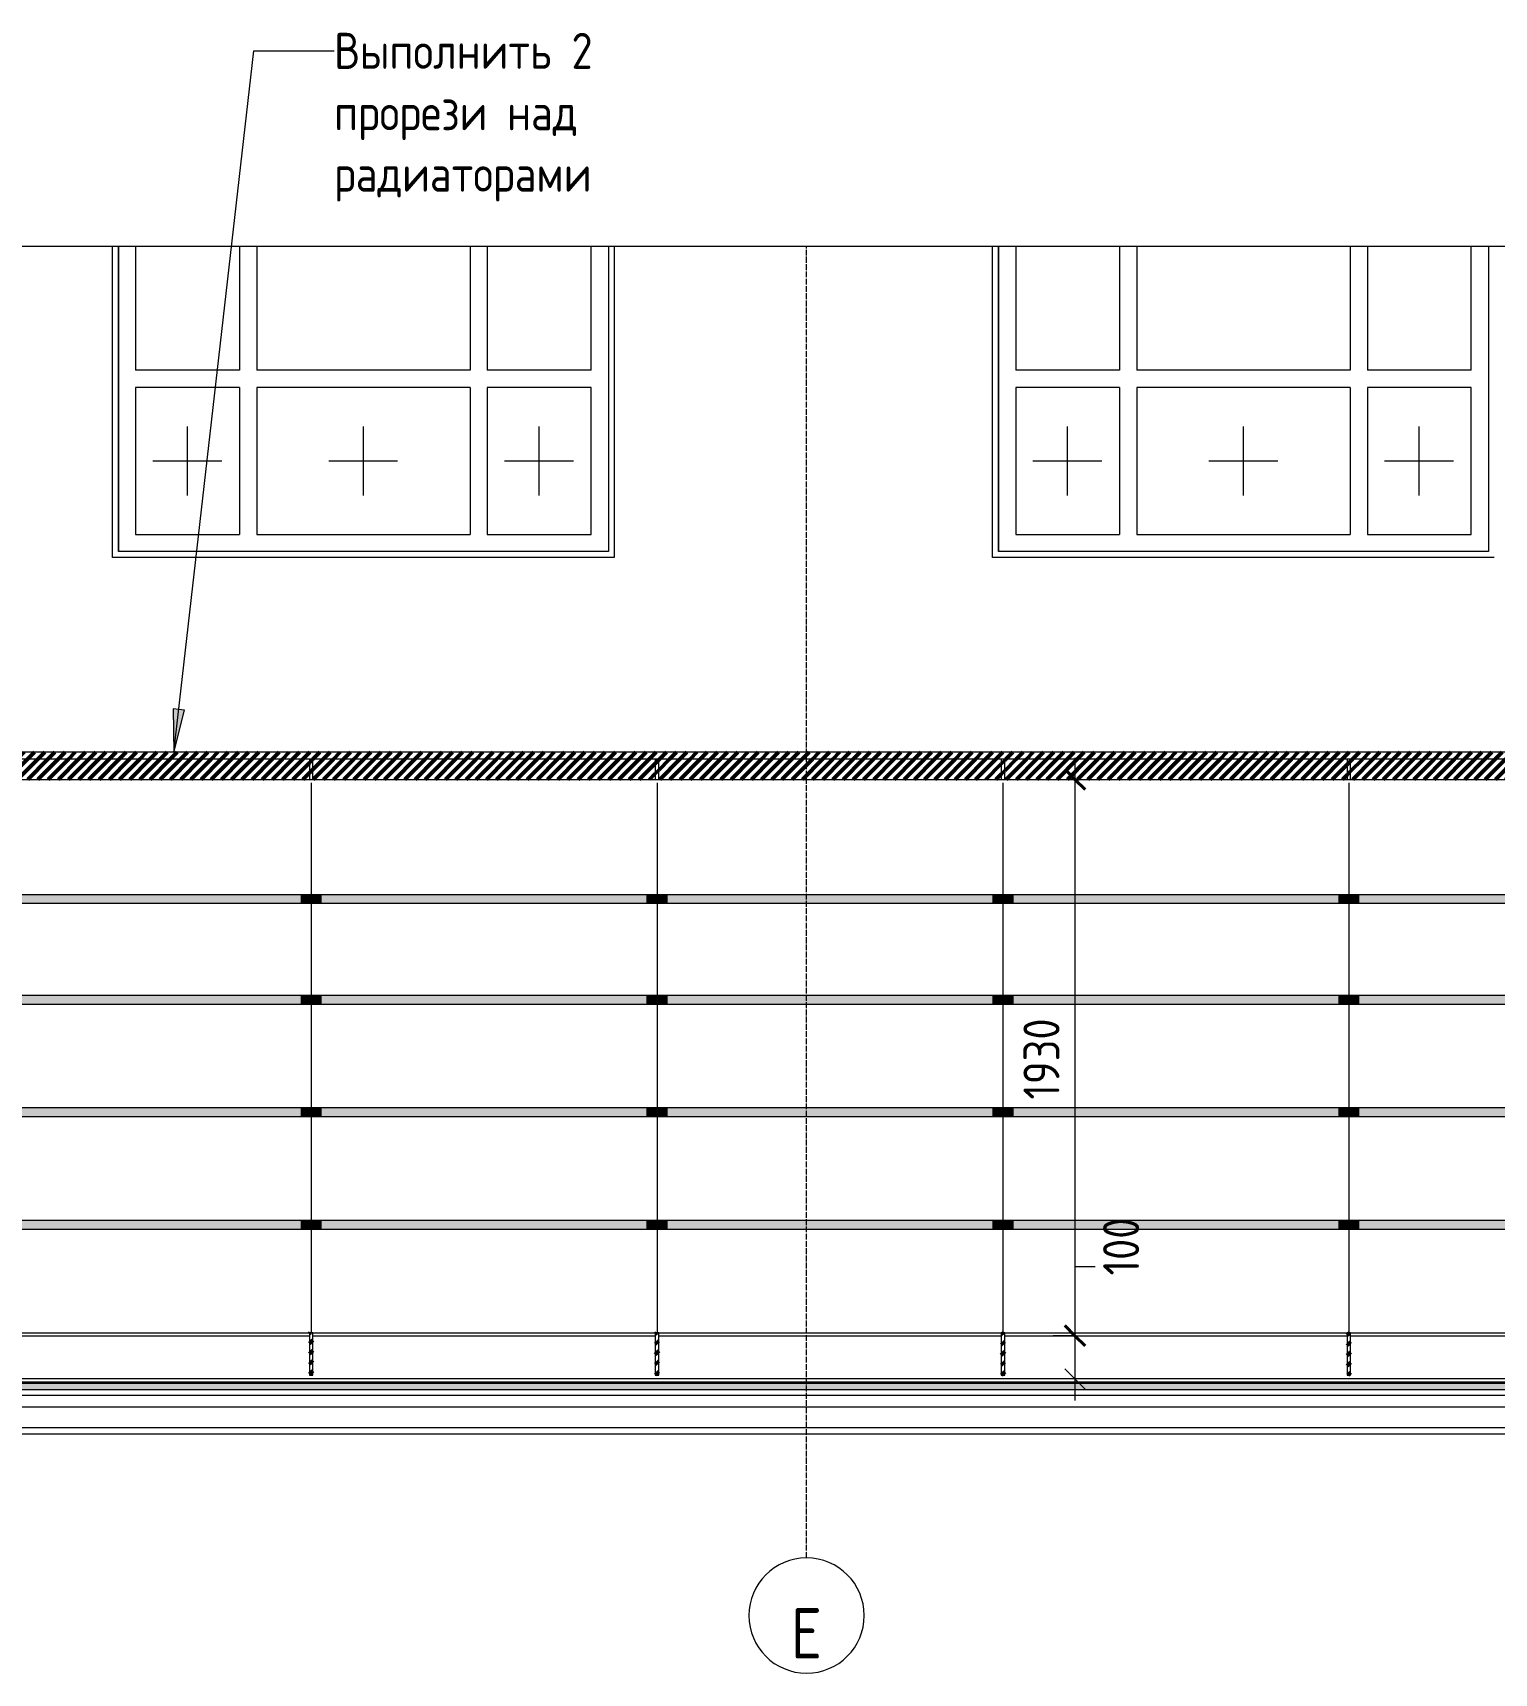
# Model space of a CAD drawing. Header units: millimetres. Extents: x 706 to 61221, y -16940 to 17865.
# Drawn here: x 51273 to 56343, y -3921 to 1770 of the extents above; entities that cross this region are included whole.
import ezdxf

# ---------------------------------------------------------------- set-up
doc = ezdxf.new("R2010")
doc.units = ezdxf.units.MM
doc.linetypes.add('ADSK_Линия сетки', pattern=[25, 20, -2.5, 0, -2.5])
doc.linetypes.add('ADSK_Штриховая_ш2 п1', pattern=[3, 2, -1])
for name, color, linetype, lineweight in [('Аннотация', 7, 'Continuous', 20), ('Окна', 7, 'Continuous', 9), ('Окна открывание', 7, 'ADSK_Штриховая_ш2 п1', 9), ('Оси', 7, 'Continuous', 9), ('Перекрытие', 7, 'Continuous', 20), ('Размеры', 7, 'Continuous', 9), ('Размеры-50', 7, 'Continuous', 9), ('Стены внутренние', 7, 'Continuous', 20), ('Стены наружные', 7, 'Continuous', 20), ('Узлы', 7, 'Continuous', 20)]:
    doc.layers.add(name, color=color, linetype=linetype, lineweight=lineweight)
doc.layers.add('Линии', color=7, linetype='Continuous', lineweight=9, true_color=0x00a600)
doc.styles.add('GOST Common_5', font='GOST_Common.ttf', dxfattribs={"width": 0.9, "height": 175})
doc.styles.add('GOST Common_6', font='GOST_Common.ttf', dxfattribs={"width": 0.9, "height": 125})
doc.styles.add('GOST Common_7', font='GOST_Common.ttf', dxfattribs={"width": 0.9, "height": 125})
doc.dimstyles.new('ADSK_Основной_2_5_мм_3', dxfattribs={"dimscale": 304.8, "dimtxt": 125.714375, "dimasz": 0.231955, "dimexe": 0.246063, "dimexo": 0.246063, "dimgap": 0.049213, "dimtad": 1, "dimrnd": 0.01, "dimdsep": 46, "dimtxsty": 'GOST Common_6', "dimblk1": 'OBLIQUE', "dimblk2": 'OBLIQUE', "dimsah": 1, "dimcen": 0.09, "dimdle": 0.246063, "dimazin": 2, "dimtfac": 1, "dimtdec": 4, "dimtix": 1, "dimtmove": 0, "dimatfit": 3, "dimfxl": 1, "dimtvp": 1, "dimtolj": 1, "dimtzin": 0, "dimlwd": 20, "dimlwe": 20, "dimarcsym": 2})
doc.dimstyles.new('ADSK_Основной_2_5_мм_4', dxfattribs={"dimscale": 304.8, "dimtxt": 125.714375, "dimasz": 0.231955, "dimexe": 0.246063, "dimexo": 0.246063, "dimgap": 0.049213, "dimtad": 1, "dimrnd": 0.01, "dimdsep": 46, "dimtxsty": 'GOST Common_6', "dimblk1": 'OBLIQUE', "dimblk2": 'OBLIQUE', "dimsah": 1, "dimcen": 0.09, "dimdle": 0.246063, "dimazin": 2, "dimtfac": 1, "dimtdec": 4, "dimtix": 1, "dimtmove": 1, "dimatfit": 3, "dimfxl": 1, "dimtvp": 1, "dimtolj": 1, "dimtzin": 0, "dimlwd": 20, "dimlwe": 20, "dimarcsym": 2})
pattern_1 = [(45, (48351.84, 7590), (-17.67767, 17.67767), [])]

# ---------------------------------------------------------------- blocks, each defined once
blk = doc.blocks.new('окно трехпол с фрамугой - 1700-2240_h___нов_ ок-11-V15-П-6')
at = {"layer": 'Окна'}
for p, q in [((37210.5, 1029.3), (37210.5, -30)), ((37210.5, -30), (37210.5, 1029.3)), ((37270.5, 1029.3), (37270.5, 600)), ((37630.5, 1029.3), (37630.5, 600)), ((37690.5, 1029.3), (37690.5, 600)), ((38430.5, 1029.3), (38430.5, 600)), ((38490.5, 1029.3), (38490.5, 600)), ((38850.5, 600), (38850.5, 1029.3)), ((38910.5, 1029.3), (38910.5, -30)), ((38910.5, 1029.3), (38910.5, -30)), ((37630.5, 600), (37270.5, 600)), ((38430.5, 600), (37690.5, 600)), ((38850.5, 600), (38490.5, 600)), ((37270.5, 540), (37270.5, 30)), ((37630.5, 540), (37270.5, 540)), ((37630.5, 540), (37630.5, 30)), ((37690.5, 540), (37690.5, 30)), ((38430.5, 540), (37690.5, 540)), ((38430.5, 540), (38430.5, 30)), ((38490.5, 540), (38490.5, 30)), ((38850.5, 540), (38490.5, 540)), ((38850.5, 30), (38850.5, 540)), ((37270.5, 30), (37630.5, 30)), ((37690.5, 30), (38430.5, 30)), ((38490.5, 30), (38850.5, 30)), ((38910.5, -30), (37210.5, -30)), ((38910.5, -30), (37210.5, -30))]:
    blk.add_line(p, q, dxfattribs=at)
at = {"layer": 'Окна открывание'}
for p, q in [((37450.5, 165), (37450.5, 405)), ((38060.5, 165), (38060.5, 405)), ((38670.5, 165), (38670.5, 405)), ((37330.5, 285), (37570.5, 285)), ((37940.5, 285), (38180.5, 285)), ((38550.5, 285), (38790.5, 285))]:
    blk.add_line(p, q, dxfattribs=at)
blk = doc.blocks.new('окно трехпол с фрамугой - 1700-2240_h___нов_ ок-11-2160964-П-6')
at = {"layer": 'Окна'}
for p, q in [((34157.5, 1029.3), (34157.5, -30)), ((34157.5, -30), (34157.5, 1029.3)), ((34217.5, 1029.3), (34217.5, 600)), ((34577.5, 1029.3), (34577.5, 600)), ((34637.5, 1029.3), (34637.5, 600)), ((35377.5, 1029.3), (35377.5, 600)), ((35437.5, 1029.3), (35437.5, 600)), ((35797.5, 600), (35797.5, 1029.3)), ((35857.5, 1029.3), (35857.5, -30)), ((35857.5, 1029.3), (35857.5, -30)), ((34577.5, 600), (34217.5, 600)), ((35377.5, 600), (34637.5, 600)), ((35797.5, 600), (35437.5, 600)), ((34217.5, 540), (34217.5, 30)), ((34577.5, 540), (34217.5, 540)), ((34577.5, 540), (34577.5, 30)), ((34637.5, 540), (34637.5, 30)), ((35377.5, 540), (34637.5, 540)), ((35377.5, 540), (35377.5, 30)), ((35437.5, 540), (35437.5, 30)), ((35797.5, 540), (35437.5, 540)), ((35797.5, 30), (35797.5, 540)), ((34217.5, 30), (34577.5, 30)), ((34637.5, 30), (35377.5, 30)), ((35437.5, 30), (35797.5, 30)), ((35857.5, -30), (34157.5, -30)), ((35857.5, -30), (34157.5, -30))]:
    blk.add_line(p, q, dxfattribs=at)
at = {"layer": 'Окна открывание'}
for p, q in [((34397.5, 165), (34397.5, 405)), ((35007.5, 165), (35007.5, 405)), ((35617.5, 165), (35617.5, 405)), ((34277.5, 285), (34517.5, 285)), ((34887.5, 285), (35127.5, 285)), ((35497.5, 285), (35737.5, 285))]:
    blk.add_line(p, q, dxfattribs=at)
blk = doc.blocks.new('ADSK_Обрыв_Линия - По умолчанию-5872681-П-6')
at = {"layer": 'Узлы'}
blk.add_line((32058.8, 1029.3), (43658.8, 1029.3), dxfattribs=at)
blk = doc.blocks.new('ADSK_Обрыв_Линия - По умолчанию-5872857-П-6')
at = {"layer": 'Узлы'}
blk.add_line((31927, -3090), (43658.8, -3090), dxfattribs=at)
blk = doc.blocks.new('Ось сетки - Круг_Ø8 мм-8258-П-6')
at = {"layer": 'Оси', "lineweight": 20}
for start, end in [(0, 180), (180, 360)]:
    blk.add_arc((20245, -3720.9), 200, start, end, dxfattribs=at)
blk = doc.blocks.new('DIMBLOCK121-П-6')
at = {"layer": 'Размеры-50', "lineweight": 40, "transparency": 16777216}
for p, q in [((54887.9, -820), (54852.6, -784.7)), ((54887.9, -820), (54923.3, -855.4)), ((54887.9, -2750), (54852.6, -2714.7)), ((54887.9, -2750), (54923.3, -2785.4))]:
    blk.add_line(p, q, dxfattribs=at)
at = {"layer": 'Размеры-50', "lineweight": 20, "transparency": 16777216}
for p, q in [((54887.9, -745), (54887.9, -2750)), ((54887.9, -820), (54862.9, -820)), ((54887.9, -820), (54962.9, -820)), ((54887.9, -2750), (54862.9, -2750)), ((54887.9, -2750), (54962.9, -2750))]:
    blk.add_line(p, q, dxfattribs=at)
at = {"layer": 'Размеры-50', "color": 0, "lineweight": 20, "transparency": 16777216, "insert": (54709.6, -1931), "char_height": 125, "width": 350.296, "attachment_point": 1, "rotation": 90, "line_spacing_factor": 1.022761, "style": 'GOST Common_6'}
blk.add_mtext('1930', dxfattribs=at)
blk = doc.blocks.new('_Oblique')
at = {"color": 0, "linetype": 'ByBlock', "lineweight": -2}
blk.add_line((-0.5, -0.5), (0.5, 0.5), dxfattribs=at)
blk = doc.blocks.new('DIMBLOCK122-П-6')
at = {"layer": 'Defpoints', "color": 0, "transparency": 16777216}
for p in [(54937.9, -2750), (54887.9, -2900), (54937.9, -2900)]:
    blk.add_point(p, dxfattribs=at)
at = {"layer": 'Размеры', "color": 0, "lineweight": 20, "transparency": 16777216}
for p, q in [((54958.6, -2511.5), (54887.9, -2511.5)), ((54887.9, -2511.5), (54887.9, -2750)), ((54887.9, -2675), (54887.9, -2975)), ((54862.9, -2750), (54812.9, -2750)), ((54862.9, -2900), (54812.9, -2900))]:
    blk.add_line(p, q, dxfattribs=at)
at = {"layer": 'Размеры', "color": 0, "lineweight": 20, "transparency": 16777216, "xscale": 70.7, "yscale": 70.7, "zscale": 70.7}
for p, rotation in [((54887.9, -2750), 90), ((54887.9, -2900), 270)]:
    blk.add_blockref('_Oblique', p, dxfattribs=dict(at, rotation=rotation))
at = {"layer": 'Размеры', "color": 0, "lineweight": 20, "transparency": 16777216, "insert": (54985.9, -2541), "char_height": 125, "width": 255.69, "attachment_point": 1, "rotation": 90, "line_spacing_factor": 1.022761, "style": 'GOST Common_6'}
blk.add_mtext('\\A1;100', dxfattribs=at)

msp = doc.modelspace()

# ---------------------------------------------------------------- hatches: boundary and pattern name
at = {"layer": 'Аннотация', "lineweight": 9}
msp.add_hatch(color=256, dxfattribs=at).paths.add_polyline_path([(51762.27, -726.713), (51798.906, -579.921), (51759.665, -575.441)])
at = {"layer": 'Перекрытие', "lineweight": 9}
h = msp.add_hatch(dxfattribs=at)
h.set_pattern_fill('FP_20', color=256, style=0, pattern_type=2)
h.set_pattern_definition([(0, (48351.84, 7590), (0, 62.475), []), (315, (48351.84, 7590), (62.475, 0.00071), [88.353, -88.353]), (45, (48351.84, 7590), (62.475, 0.00071), [88.353, -88.353])])
h.paths.add_polyline_path([(57122.978, -2938), (60762.294, -2938), (60761.925, -2914), (37475.569, -2914), (37475.569, -2938), (55583.357, -2938)])
at = {"layer": 'Узлы', "lineweight": 50, "true_color": 0xc29f78}
h = msp.add_hatch(dxfattribs=at)
h.set_pattern_fill('FP_23', color=33, style=0, pattern_type=2)
h.set_pattern_definition(pattern_1)
h.paths.add_polyline_path([(41430.569, -750), (60049.293, -750), (60049.064, -726), (41430.569, -726)])
h = msp.add_hatch(dxfattribs=at)
h.set_pattern_fill('FP_23', color=33, style=0, pattern_type=2)
h.set_pattern_definition(pattern_1)
h.paths.add_polyline_path([(50964.493, -820), (51032.436, -820), (51032.436, -750), (49844.436, -750), (49844.436, -820), (50194.682, -820)])
h.paths.add_polyline_path([(60017.436, -820), (60017.436, -750), (59444.436, -750), (59444.436, -820)])
h.paths.add_polyline_path([(41726.764, -820), (42632.436, -820), (42632.436, -750), (41444.436, -750), (41444.436, -820)])
h.paths.add_polyline_path([(59432.436, -820), (59432.411, -750), (58244.436, -750), (58244.436, -820), (59432.411, -820)])
h.paths.add_polyline_path([(42644.436, -820), (43832.436, -820), (43832.436, -750), (42644.436, -750)])
h.paths.add_polyline_path([(58232.436, -820), (58232.436, -750), (57044.436, -750), (57044.436, -820), (57892.789, -820)])
h.paths.add_polyline_path([(43844.436, -820), (45032.436, -820), (45032.436, -750), (43844.436, -750)])
h.paths.add_polyline_path([(57032.436, -820), (57032.436, -750), (55844.436, -750), (55844.436, -820), (56353.168, -820)])
h.paths.add_polyline_path([(45044.436, -820), (46232.436, -820), (46232.436, -750), (45044.436, -750)])
h.paths.add_polyline_path([(55832.436, -820), (55832.436, -750), (54644.436, -750), (54644.436, -820), (55583.357, -820)])
h.paths.add_polyline_path([(46244.436, -820), (47432.436, -820), (47432.436, -750), (46244.436, -750)])
h.paths.add_polyline_path([(54632.436, -820), (54632.436, -750), (53444.436, -750), (53444.436, -820), (54043.736, -820)])
h.paths.add_polyline_path([(47444.436, -820), (48632.436, -820), (48632.436, -750), (47444.436, -750)])
h.paths.add_polyline_path([(53432.436, -820), (53432.436, -750), (52244.436, -750), (52244.436, -820), (53273.925, -820)])
h.paths.add_polyline_path([(48644.436, -820), (49832.436, -820), (49832.436, -750), (48644.436, -750)])
h.paths.add_polyline_path([(52232.436, -820), (52232.436, -750), (51044.436, -750), (51044.436, -820), (51734.304, -820)])
h = msp.add_hatch(dxfattribs=at)
h.set_pattern_fill('FP_23', color=33, style=0, pattern_type=2)
h.set_pattern_definition(pattern_1)
h.paths.add_polyline_path([(52244.436, -820), (52244.436, -750), (52232.436, -750), (52232.436, -820)])
h = msp.add_hatch(dxfattribs=at)
h.set_pattern_fill('FP_23', color=33, style=0, pattern_type=2)
h.set_pattern_definition(pattern_1)
h.paths.add_polyline_path([(53432.436, -820), (53444.436, -820), (53444.436, -750), (53432.436, -750)])
h = msp.add_hatch(dxfattribs=at)
h.set_pattern_fill('FP_23', color=33, style=0, pattern_type=2)
h.set_pattern_definition(pattern_1)
h.paths.add_polyline_path([(54644.436, -820), (54644.436, -750), (54632.436, -750), (54632.436, -820)])
h = msp.add_hatch(dxfattribs=at)
h.set_pattern_fill('FP_23', color=33, style=0, pattern_type=2)
h.set_pattern_definition(pattern_1)
h.paths.add_polyline_path([(55844.436, -820), (55844.436, -750), (55832.436, -750), (55832.436, -820)])
at = {"layer": 'Узлы'}
h = msp.add_hatch(color=256, dxfattribs=at)
h.paths.add_polyline_path([(49873.436, -1250), (51003.436, -1250), (51003.436, -1220), (49873.436, -1220)])
h.paths.add_polyline_path([(41726.764, -1250), (42603.436, -1250), (42603.436, -1220), (41473.436, -1220), (41473.436, -1250)])
h.paths.add_polyline_path([(60023.436, -1250), (60023.436, -1220), (59473.436, -1220), (59473.436, -1250)])
h.paths.add_polyline_path([(59403.436, -1250), (59403.436, -1220), (58273.436, -1220), (58273.436, -1250), (58662.6, -1250)])
h.paths.add_polyline_path([(42673.436, -1250), (43803.436, -1250), (43803.436, -1220), (42673.436, -1220)])
h.paths.add_polyline_path([(58203.436, -1250), (58203.436, -1220), (57073.436, -1220), (57073.436, -1250), (57122.978, -1250)])
h.paths.add_polyline_path([(43873.436, -1250), (45003.436, -1250), (45003.436, -1220), (43873.436, -1220)])
h.paths.add_polyline_path([(57003.436, -1250), (57003.436, -1220), (55873.436, -1220), (55873.436, -1250)])
h.paths.add_polyline_path([(55803.436, -1250), (55803.436, -1220), (54673.436, -1220), (54673.436, -1250), (55583.357, -1250)])
h.paths.add_polyline_path([(45073.436, -1250), (46203.436, -1250), (46203.436, -1220), (45073.436, -1220)])
h.paths.add_polyline_path([(54288.924, -1250), (54603.436, -1250), (54603.436, -1220), (53473.436, -1220), (53473.436, -1250)])
h.paths.add_polyline_path([(46273.436, -1250), (47403.436, -1250), (47403.436, -1220), (46273.436, -1220), (46273.436, -1244.288)])
h.paths.add_polyline_path([(53403.436, -1250), (53403.436, -1220), (52273.436, -1220), (52273.436, -1250), (52504.114, -1250)])
h.paths.add_polyline_path([(47473.436, -1250), (48603.436, -1250), (48603.436, -1220), (47473.436, -1220)])
h.paths.add_polyline_path([(48673.436, -1250), (49803.436, -1250), (49803.436, -1220), (48673.436, -1220)])
h.paths.add_polyline_path([(52203.436, -1250), (52203.436, -1220), (51073.436, -1220), (51073.436, -1250)])
at = {"layer": 'Узлы', "true_color": 0xffffff}
for points in [[(52273.436, -1250), (52273.436, -1220), (52203.436, -1220), (52203.436, -1250)], [(53473.436, -1250), (53473.436, -1220), (53403.436, -1220), (53403.436, -1250)], [(54603.436, -1250), (54673.436, -1250), (54673.436, -1220), (54603.436, -1220)], [(55873.436, -1250), (55873.436, -1220), (55803.436, -1220), (55803.436, -1250)], [(52273.436, -1600), (52273.436, -1570), (52203.436, -1570), (52203.436, -1600)], [(53473.436, -1600), (53473.436, -1570), (53403.436, -1570), (53403.436, -1600)], [(54673.436, -1600), (54673.436, -1570), (54603.436, -1570), (54603.436, -1600)], [(55873.436, -1600), (55873.436, -1570), (55803.436, -1570), (55803.436, -1600)], [(52273.436, -1990), (52273.436, -1960), (52203.436, -1960), (52203.436, -1990)], [(53403.436, -1990), (53473.436, -1990), (53473.436, -1960), (53403.436, -1960)], [(54673.436, -1990), (54673.436, -1960), (54603.436, -1960), (54603.436, -1990)], [(55873.436, -1990), (55873.436, -1960), (55803.436, -1960), (55803.436, -1990)], [(52273.436, -2380), (52273.436, -2350), (52203.436, -2350), (52203.436, -2380)], [(53473.436, -2380), (53473.436, -2350), (53403.436, -2350), (53403.436, -2380)], [(54673.436, -2380), (54673.436, -2350), (54603.436, -2350), (54603.436, -2380)], [(55803.436, -2380), (55873.436, -2380), (55873.436, -2350), (55803.436, -2350)]]:
    msp.add_hatch(color=7, dxfattribs=at).paths.add_polyline_path(points)
at = {"layer": 'Узлы'}
h = msp.add_hatch(color=256, dxfattribs=at)
h.paths.add_polyline_path([(51003.436, -1600), (51003.436, -1570), (49873.436, -1570), (49873.436, -1600)])
h.paths.add_polyline_path([(41726.764, -1600), (42603.436, -1600), (42603.436, -1570), (41473.436, -1570), (41473.436, -1600)])
h.paths.add_polyline_path([(60023.436, -1600), (60049.293, -1600), (60049.293, -1570), (59473.436, -1570), (59473.436, -1600)])
h.paths.add_polyline_path([(42673.436, -1600), (43803.436, -1600), (43803.436, -1570), (42673.436, -1570)])
h.paths.add_polyline_path([(59403.436, -1600), (59403.436, -1570), (58273.436, -1570), (58273.436, -1600), (58662.6, -1600)])
h.paths.add_polyline_path([(58203.436, -1600), (58203.436, -1570), (57073.436, -1570), (57073.436, -1600), (57122.978, -1600)])
h.paths.add_polyline_path([(55583.357, -1600), (55803.436, -1600), (55803.436, -1570), (54673.436, -1570), (54673.436, -1600), (55464.131, -1600)])
h.paths.add_polyline_path([(43873.436, -1600), (45003.436, -1600), (45003.436, -1570), (43873.436, -1570)])
h.paths.add_polyline_path([(57003.436, -1600), (57003.436, -1570), (55873.436, -1570), (55873.436, -1600)])
h.paths.add_polyline_path([(45073.436, -1600), (46203.436, -1600), (46203.436, -1570), (45073.436, -1570)])
h.paths.add_polyline_path([(46273.436, -1600), (47403.436, -1600), (47403.436, -1570), (46273.436, -1570)])
h.paths.add_polyline_path([(54603.436, -1600), (54603.436, -1570), (53473.436, -1570), (53473.436, -1600)])
h.paths.add_polyline_path([(53403.436, -1600), (53403.436, -1570), (52273.436, -1570), (52273.436, -1600), (52504.114, -1600)])
h.paths.add_polyline_path([(47473.436, -1600), (48603.436, -1600), (48603.436, -1570), (47473.436, -1570)])
h.paths.add_polyline_path([(48673.436, -1600), (49803.436, -1600), (49803.436, -1570), (48673.436, -1570)])
h.paths.add_polyline_path([(52203.436, -1600), (52203.436, -1570), (51073.436, -1570), (51073.436, -1600)])
h = msp.add_hatch(color=256, dxfattribs=at)
h.paths.add_polyline_path([(41473.436, -1990), (42603.436, -1990), (42603.436, -1960), (41473.436, -1960)])
h.paths.add_polyline_path([(60023.436, -1990), (60049.293, -1990), (60049.293, -1960), (59473.436, -1960), (59473.436, -1990)])
h.paths.add_polyline_path([(42673.436, -1990), (43803.436, -1990), (43803.436, -1960), (42673.436, -1960)])
h.paths.add_polyline_path([(59403.436, -1990), (59403.436, -1960), (58273.436, -1960), (58273.436, -1990), (58662.6, -1990)])
h.paths.add_polyline_path([(58203.436, -1990), (58203.436, -1960), (57073.436, -1960), (57073.436, -1990), (57122.978, -1990)])
h.paths.add_polyline_path([(43873.436, -1990), (45003.436, -1990), (45003.436, -1960), (43873.436, -1960), (43873.436, -1963.34)])
h.paths.add_polyline_path([(56773.647, -1990), (57003.436, -1990), (57003.436, -1960), (55873.436, -1960), (55873.436, -1990)])
h.paths.add_polyline_path([(55803.436, -1990), (55803.436, -1960), (54673.436, -1960), (54673.436, -1990), (55583.357, -1990)])
h.paths.add_polyline_path([(45073.436, -1990), (46203.436, -1990), (46203.436, -1960), (45073.436, -1960)])
h.paths.add_polyline_path([(46273.436, -1990), (47403.436, -1990), (47403.436, -1960), (46273.436, -1960)])
h.paths.add_polyline_path([(54603.436, -1990), (54603.436, -1960), (53473.436, -1960), (53473.436, -1990)])
h.paths.add_polyline_path([(53403.436, -1990), (53403.436, -1960), (52273.436, -1960), (52273.436, -1990), (52504.114, -1990)])
h.paths.add_polyline_path([(47473.436, -1990), (48603.436, -1990), (48603.436, -1960), (47473.436, -1960)])
h.paths.add_polyline_path([(48673.436, -1990), (49803.436, -1990), (49803.436, -1960), (48673.436, -1960)])
h.paths.add_polyline_path([(52203.436, -1990), (52203.436, -1960), (51073.436, -1960), (51073.436, -1990)])
h.paths.add_polyline_path([(49873.436, -1990), (51003.436, -1990), (51003.436, -1960), (49873.436, -1960)])
h = msp.add_hatch(color=256, dxfattribs=at)
h.paths.add_polyline_path([(41473.436, -2380), (42603.436, -2380), (42603.436, -2350), (41473.436, -2350)])
h.paths.add_polyline_path([(60023.436, -2380), (60049.293, -2380), (60049.293, -2350), (59473.436, -2350), (59473.436, -2380)])
h.paths.add_polyline_path([(59403.436, -2380), (59403.436, -2350), (58273.436, -2350), (58273.436, -2380), (58662.6, -2380)])
h.paths.add_polyline_path([(57122.978, -2380), (58203.436, -2380), (58203.436, -2350), (57073.436, -2350), (57073.436, -2380)])
h.paths.add_polyline_path([(42673.436, -2380), (43803.436, -2380), (43803.436, -2350), (42673.436, -2350)])
h.paths.add_polyline_path([(43873.436, -2380), (45003.436, -2380), (45003.436, -2350), (43873.436, -2350)])
h.paths.add_polyline_path([(45073.436, -2380), (46203.436, -2380), (46203.436, -2350), (45073.436, -2350)])
h.paths.add_polyline_path([(57003.436, -2380), (57003.436, -2350), (55873.436, -2350), (55873.436, -2380)])
h.paths.add_polyline_path([(55803.436, -2380), (55803.436, -2350), (54673.436, -2350), (54673.436, -2380), (55583.357, -2380)])
h.paths.add_polyline_path([(46273.436, -2380), (47403.436, -2380), (47403.436, -2350), (46273.436, -2350)])
h.paths.add_polyline_path([(54603.436, -2380), (54603.436, -2350), (53473.436, -2350), (53473.436, -2380)])
h.paths.add_polyline_path([(47473.436, -2380), (48603.436, -2380), (48603.436, -2350), (47473.436, -2350)])
h.paths.add_polyline_path([(48673.436, -2380), (49803.436, -2380), (49803.436, -2350), (48673.436, -2350)])
h.paths.add_polyline_path([(53403.436, -2380), (53403.436, -2350), (52273.436, -2350), (52273.436, -2380), (52504.114, -2380)])
h.paths.add_polyline_path([(52203.436, -2380), (52203.436, -2350), (51073.436, -2350), (51073.436, -2380)])
h.paths.add_polyline_path([(49873.436, -2380), (51003.436, -2380), (51003.436, -2350), (49873.436, -2350)])
at = {"layer": 'Узлы', "lineweight": 50, "true_color": 0xc29f78}
h = msp.add_hatch(dxfattribs=at)
h.set_pattern_fill('FP_23', color=33, style=0, pattern_type=2)
h.set_pattern_definition(pattern_1)
h.paths.add_polyline_path([(52244.436, -2887.366), (52244.436, -2740), (52232.436, -2740), (52232.436, -2887.366)])
h = msp.add_hatch(dxfattribs=at)
h.set_pattern_fill('FP_23', color=33, style=0, pattern_type=2)
h.set_pattern_definition(pattern_1)
h.paths.add_polyline_path([(53444.436, -2887.366), (53444.436, -2740), (53432.436, -2740), (53432.436, -2887.366)])
h = msp.add_hatch(dxfattribs=at)
h.set_pattern_fill('FP_23', color=33, style=0, pattern_type=2)
h.set_pattern_definition(pattern_1)
h.paths.add_polyline_path([(54644.436, -2887.366), (54644.436, -2740), (54632.436, -2740), (54632.436, -2887.366)])
h = msp.add_hatch(dxfattribs=at)
h.set_pattern_fill('FP_23', color=33, style=0, pattern_type=2)
h.set_pattern_definition(pattern_1)
h.paths.add_polyline_path([(55832.436, -2887.366), (55844.436, -2887.366), (55844.436, -2740), (55832.436, -2740), (55832.436, -2750)])

# ---------------------------------------------------------------- linework, layer by layer
at = {"layer": 'Аннотация', "lineweight": 9}
for p, q in [((51762.27, -726.713), (52040.18, 1707.384)), ((52040.18, 1707.384), (52318.091, 1707.384)), ((51798.906, -579.921), (51759.665, -575.441)), ((51759.665, -575.441), (51762.27, -726.713)), ((51762.27, -726.713), (51798.906, -579.921))]:
    msp.add_line(p, q, dxfattribs=at)
at = {"layer": 'Линии', "color": 7}
for p, q in [((60049.293, -726), (41430.569, -726)), ((52232.436, -750), (51044.436, -750)), ((52244.436, -750), (52232.436, -750)), ((52232.436, -750), (52232.436, -820)), ((53432.436, -750), (52244.436, -750)), ((52244.436, -820), (52244.436, -750)), ((53444.436, -750), (53432.436, -750)), ((53432.436, -750), (53432.436, -820)), ((54632.436, -750), (53444.436, -750)), ((53444.436, -820), (53444.436, -750)), ((54644.436, -750), (54632.436, -750)), ((54632.436, -750), (54632.436, -820)), ((55832.436, -750), (54644.436, -750)), ((54644.436, -820), (54644.436, -750)), ((55844.436, -750), (55832.436, -750)), ((55832.436, -750), (55832.436, -820)), ((57032.436, -750), (55844.436, -750)), ((55844.436, -820), (55844.436, -750)), ((51044.436, -820), (52232.436, -820)), ((52232.436, -820), (52244.436, -820)), ((52238.436, -832), (52238.436, -2740)), ((52244.436, -820), (53432.436, -820)), ((53432.436, -820), (53444.436, -820)), ((53438.436, -832), (53438.436, -2740)), ((53444.436, -820), (54632.436, -820)), ((54632.436, -820), (54644.436, -820)), ((54638.436, -832), (54638.436, -2740)), ((54644.436, -820), (55832.436, -820)), ((55832.436, -820), (55844.436, -820)), ((55838.436, -832), (55838.436, -2740)), ((55844.436, -820), (57032.436, -820)), ((52203.436, -1220), (51073.436, -1220)), ((51073.436, -1250), (52203.436, -1250)), ((52273.436, -1220), (52203.436, -1220)), ((52203.436, -1220), (52203.436, -1250)), ((52203.436, -1250), (52273.436, -1250)), ((53403.436, -1220), (52273.436, -1220)), ((52273.436, -1250), (52273.436, -1220)), ((52273.436, -1250), (53403.436, -1250)), ((53473.436, -1220), (53403.436, -1220)), ((53403.436, -1220), (53403.436, -1250)), ((53403.436, -1250), (53473.436, -1250)), ((54603.436, -1220), (53473.436, -1220)), ((53473.436, -1250), (53473.436, -1220)), ((53473.436, -1250), (54603.436, -1250)), ((54673.436, -1220), (54603.436, -1220)), ((54603.436, -1220), (54603.436, -1250)), ((54603.436, -1250), (54673.436, -1250)), ((55803.436, -1220), (54673.436, -1220)), ((54673.436, -1250), (54673.436, -1220)), ((54673.436, -1250), (55803.436, -1250)), ((55873.436, -1220), (55803.436, -1220)), ((55803.436, -1220), (55803.436, -1250)), ((55803.436, -1250), (55873.436, -1250)), ((57003.436, -1220), (55873.436, -1220)), ((55873.436, -1250), (55873.436, -1220)), ((55873.436, -1250), (57003.436, -1250)), ((52203.436, -1570), (51073.436, -1570)), ((52273.436, -1570), (52203.436, -1570)), ((52203.436, -1570), (52203.436, -1600)), ((53403.436, -1570), (52273.436, -1570)), ((52273.436, -1600), (52273.436, -1570)), ((53473.436, -1570), (53403.436, -1570)), ((53403.436, -1570), (53403.436, -1600)), ((54603.436, -1570), (53473.436, -1570)), ((53473.436, -1600), (53473.436, -1570)), ((54673.436, -1570), (54603.436, -1570)), ((54603.436, -1570), (54603.436, -1600)), ((55803.436, -1570), (54673.436, -1570)), ((54673.436, -1600), (54673.436, -1570)), ((55873.436, -1570), (55803.436, -1570)), ((55803.436, -1570), (55803.436, -1600)), ((57003.436, -1570), (55873.436, -1570)), ((55873.436, -1600), (55873.436, -1570)), ((51073.436, -1600), (52203.436, -1600)), ((52203.436, -1600), (52273.436, -1600)), ((52273.436, -1600), (53403.436, -1600)), ((53403.436, -1600), (53473.436, -1600)), ((53473.436, -1600), (54603.436, -1600)), ((54603.436, -1600), (54673.436, -1600)), ((54673.436, -1600), (55803.436, -1600)), ((55803.436, -1600), (55873.436, -1600)), ((55873.436, -1600), (57003.436, -1600)), ((52203.436, -1960), (51073.436, -1960)), ((51073.436, -1990), (52203.436, -1990)), ((52273.436, -1960), (52203.436, -1960)), ((52203.436, -1960), (52203.436, -1990)), ((52203.436, -1990), (52273.436, -1990)), ((53403.436, -1960), (52273.436, -1960)), ((52273.436, -1990), (52273.436, -1960)), ((52273.436, -1990), (53403.436, -1990)), ((53473.436, -1960), (53403.436, -1960)), ((53403.436, -1960), (53403.436, -1990)), ((53403.436, -1990), (53473.436, -1990)), ((54603.436, -1960), (53473.436, -1960)), ((53473.436, -1990), (53473.436, -1960)), ((53473.436, -1990), (54603.436, -1990)), ((54673.436, -1960), (54603.436, -1960)), ((54603.436, -1960), (54603.436, -1990)), ((54603.436, -1990), (54673.436, -1990)), ((55803.436, -1960), (54673.436, -1960)), ((54673.436, -1990), (54673.436, -1960)), ((54673.436, -1990), (55803.436, -1990)), ((55873.436, -1960), (55803.436, -1960)), ((55803.436, -1960), (55803.436, -1990)), ((55803.436, -1990), (55873.436, -1990)), ((57003.436, -1960), (55873.436, -1960)), ((55873.436, -1990), (55873.436, -1960)), ((55873.436, -1990), (57003.436, -1990)), ((52203.436, -2350), (51073.436, -2350)), ((51073.436, -2380), (52203.436, -2380)), ((52273.436, -2350), (52203.436, -2350)), ((52203.436, -2350), (52203.436, -2380)), ((52203.436, -2380), (52273.436, -2380)), ((53403.436, -2350), (52273.436, -2350)), ((52273.436, -2380), (52273.436, -2350)), ((52273.436, -2380), (53403.436, -2380)), ((53473.436, -2350), (53403.436, -2350)), ((53403.436, -2350), (53403.436, -2380)), ((53403.436, -2380), (53473.436, -2380)), ((54603.436, -2350), (53473.436, -2350)), ((53473.436, -2380), (53473.436, -2350)), ((53473.436, -2380), (54603.436, -2380)), ((54673.436, -2350), (54603.436, -2350)), ((54603.436, -2350), (54603.436, -2380)), ((54603.436, -2380), (54673.436, -2380)), ((55803.436, -2350), (54673.436, -2350)), ((54673.436, -2380), (54673.436, -2350)), ((54673.436, -2380), (55803.436, -2380)), ((55873.436, -2350), (55803.436, -2350)), ((55803.436, -2350), (55803.436, -2380)), ((55803.436, -2380), (55873.436, -2380)), ((57003.436, -2350), (55873.436, -2350)), ((55873.436, -2380), (55873.436, -2350)), ((55873.436, -2380), (57003.436, -2380)), ((41423.436, -2740), (60023.436, -2740)), ((52244.436, -2740), (52232.436, -2740)), ((52232.436, -2740), (52232.436, -2887.366)), ((52244.436, -2887.366), (52244.436, -2740)), ((53444.436, -2740), (53432.436, -2740)), ((53432.436, -2740), (53432.436, -2887.366)), ((53444.436, -2887.366), (53444.436, -2740)), ((54644.436, -2740), (54632.436, -2740)), ((54632.436, -2740), (54632.436, -2887.366)), ((54644.436, -2887.366), (54644.436, -2740)), ((55844.436, -2740), (55832.436, -2740)), ((55832.436, -2740), (55832.436, -2887.366)), ((55844.436, -2887.366), (55844.436, -2740)), ((52232.436, -2887.366), (52244.436, -2887.366)), ((53432.436, -2887.366), (53444.436, -2887.366)), ((54632.436, -2887.366), (54644.436, -2887.366)), ((55832.436, -2887.366), (55844.436, -2887.366))]:
    msp.add_line(p, q, dxfattribs=at)
at = {"layer": 'Оси', "linetype": 'ADSK_Линия сетки'}
msp.add_line((53957.118, -3520.913), (53957.118, 1029.325), dxfattribs=at)
at = {"layer": 'Перекрытие', "lineweight": 9}
msp.add_line((60762.294, -2900), (37765.569, -2900), dxfattribs=at)
at = {"layer": 'Перекрытие', "lineweight": 35}
msp.add_line((60762.294, -2914), (37475.569, -2914), dxfattribs=at)
at = {"layer": 'Перекрытие'}
for p, q in [((60762.294, -2938), (37475.569, -2938)), ((60762.294, -2957), (37475.569, -2957)), ((37475.569, -2997), (60122.292, -2997)), ((60122.292, -3070), (49319.737, -3070))]:
    msp.add_line(p, q, dxfattribs=at)
at = {"layer": 'Стены внутренние'}
for p, q in [((51044.436, -2750), (52232.436, -2750)), ((52244.436, -2750), (53432.436, -2750)), ((53444.436, -2750), (54632.436, -2750)), ((54644.436, -2750), (55832.436, -2750)), ((55844.436, -2750), (57032.436, -2750))]:
    msp.add_line(p, q, dxfattribs=at)
at = {"layer": 'Стены наружные'}
for p, q in [((51549.623, -50), (51549.623, 1029.325)), ((53289.623, 1029.325), (53289.623, -50)), ((54602.583, -50), (54602.583, 1029.325)), ((53289.623, -50), (51549.623, -50)), ((56342.583, -50), (54602.583, -50))]:
    msp.add_line(p, q, dxfattribs=at)

# ---------------------------------------------------------------- block references
at = {"layer": 'Окна'}
for name in ['окно трехпол с фрамугой - 1700-2240_h___нов_ ок-11-2160964-П-6', 'окно трехпол с фрамугой - 1700-2240_h___нов_ ок-11-V15-П-6']:
    msp.add_blockref(name, (17412.118, 0), dxfattribs=at)
at = {"layer": 'Оси', "lineweight": 20}
msp.add_blockref('Ось сетки - Круг_Ø8 мм-8258-П-6', (33712.118, 0), dxfattribs=at)
at = {"layer": 'Узлы'}
for name in ['ADSK_Обрыв_Линия - По умолчанию-5872681-П-6', 'ADSK_Обрыв_Линия - По умолчанию-5872857-П-6']:
    msp.add_blockref(name, (17412.118, 0), dxfattribs=at)

# ---------------------------------------------------------------- texts
at = {"layer": 'Аннотация', "lineweight": 9, "insert": (52318.091, 1769.98), "char_height": 125, "width": 1410.75, "attachment_point": 1, "line_spacing_factor": 1.022766, "style": 'GOST Common_7'}
msp.add_mtext('\\pxt1.44,2.88,4.32,5.76,7.2,8.64,10.08,11.52,12.96,14.4,15.84,17.28,18.72,20.16,21.6,23.04,24.48,25.92,27.36,28.8,30.24,31.68,33.12,34.56,36,37.44,38.88,40.32,41.76,43.2,44.64,46.08;{Выполнить 2 прорези над радиаторами}', dxfattribs=at)
at = {"layer": 'Оси', "insert": (53956.703, -3782.365), "char_height": 175, "width": 116.1, "attachment_point": 5, "line_spacing_factor": 1.022766, "style": 'GOST Common_5'}
msp.add_mtext('\\pxqc,t0.25714,0.51429,0.77143,1.02857,1.28571,1.54286,1.8,2.05714,2.31429,2.57143,2.82857,3.08571,3.34286,3.6,3.85714,4.11429,4.37143,4.62857,4.88571,5.14286,5.4,5.65714,5.91429,6.17143,6.42857,6.68571,6.94286,7.2,7.45714,7.71429,7.97143,8.22857;{Е}', dxfattribs=at)

# ---------------------------------------------------------------- dimensions: what is measured, and where the dimension line sits
at = {"layer": 'Размеры', "lineweight": 20}
dim = msp.add_linear_dim(base=(54887.916, -2750), p1=(54937.909, -820), p2=(54937.909, -2750), angle=90, dimstyle='ADSK_Основной_2_5_мм_3', override={"dimpost": '<>', "dimfxl": 1930}, dxfattribs=at)
dim.commit()
dim.dimension.update_dxf_attribs({"geometry": 'DIMBLOCK121-П-6', "text_midpoint": (54810.416, -1785)})
dim = msp.add_linear_dim(base=(54887.916, -2900), p1=(54937.909, -2750), p2=(54937.909, -2900), angle=90, text='100', dimstyle='ADSK_Основной_2_5_мм_4', override={"dimpost": '<>', "dimfxl": 150}, dxfattribs=at)
dim.commit()
dim.dimension.update_dxf_attribs({"geometry": 'DIMBLOCK122-П-6', "text_midpoint": (55021.396, -2511.457), "dimtype": 160, "text_rotation": 90})

doc.saveas('drawing.dxf')
